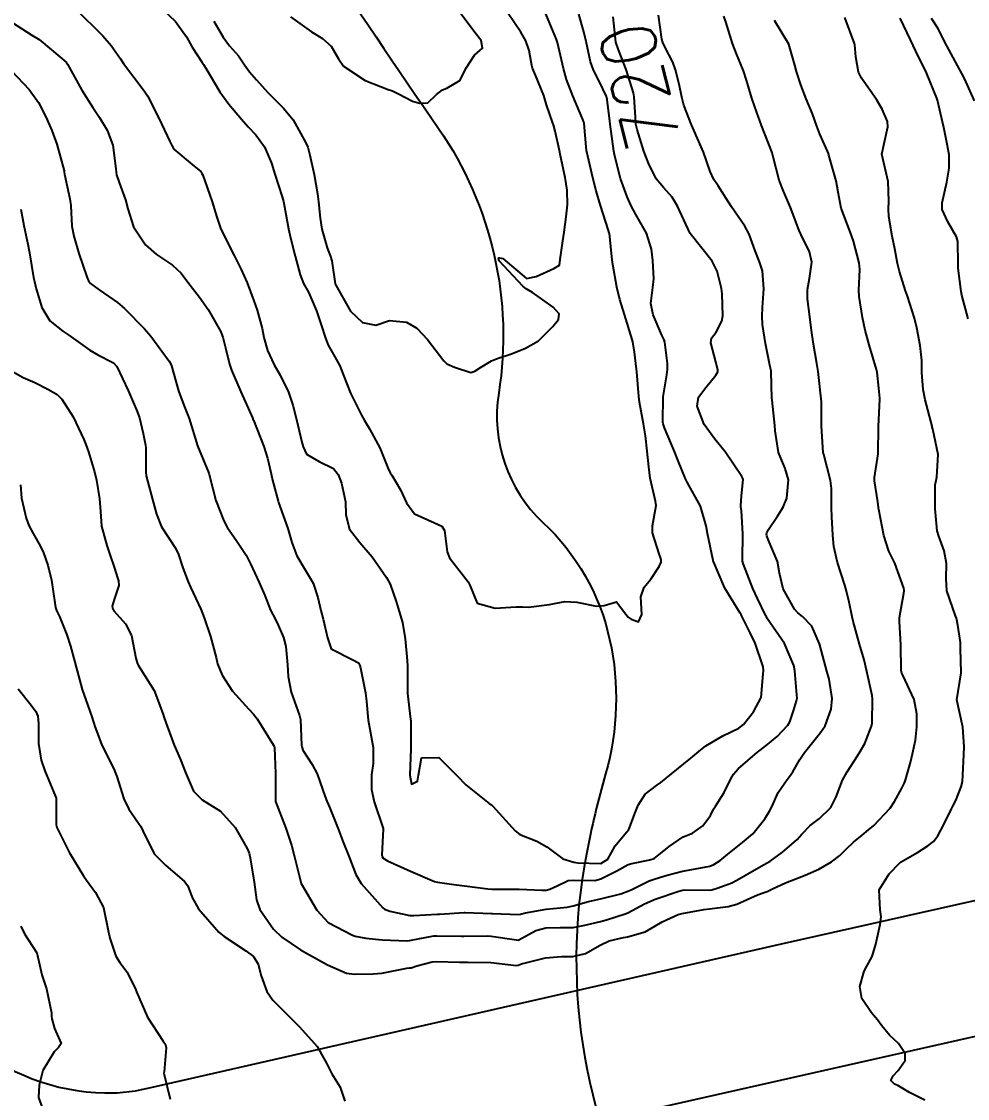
# Model space of a CAD drawing. Header units: metres. Extents: x 298520 to 308411, y 7433745 to 7450750.
# Drawn here: x 302710.3 to 302779.8, y 7441402.6 to 7441481.6 of the extents above; entities that cross this region are included whole.
import ezdxf
from ezdxf.enums import TextEntityAlignment as Align

# ---------------------------------------------------------------- set-up
doc = ezdxf.new("R2010")
doc.units = ezdxf.units.M
doc.header["$LTSCALE"] = 10
for name, color, linetype in [('Cotas', 45, 'Continuous'), ('Curvas de Nivel 1m', 11, 'Continuous'), ('Curvas de Nivel 5m', 15, 'Continuous'), ('Hidrografia', 140, 'Continuous'), ('Vias Primárias', 230, 'Continuous')]:
    doc.layers.add(name, color=color, linetype=linetype)
doc.styles.add('Style-STANDARD', font='STANDARD.shx')

msp = doc.modelspace()

# ---------------------------------------------------------------- linework, layer by layer
at = {"layer": 'Curvas de Nivel 1m', "flags": 128}
for points, elevation in [([(302709.546, 7441478.007), (302710.84, 7441476.637), (302711.519, 7441475.671), (302712.07, 7441474.621), (302712.504, 7441473.626), (302712.865, 7441472.609), (302713.404, 7441470.651), (302713.413, 7441470.601), (302713.417, 7441470.565), (302713.451, 7441470.426), (302713.842, 7441468.596), (302713.895, 7441468.128), (302713.987, 7441466.594), (302714.117, 7441465.878), (302714.495, 7441464.589), (302715.075, 7441462.873), (302715.205, 7441462.582), (302715.36, 7441462.387), (302715.988, 7441461.936), (302717.34, 7441460.999), (302717.843, 7441460.545), (302719.318, 7441459.067), (302719.791, 7441458.525), (302721.121, 7441456.685), (302721.231, 7441456.511), (302721.29, 7441456.343), (302721.811, 7441454.502), (302722.204, 7441453.447), (302722.586, 7441452.49), (302723.213, 7441450.48), (302724.038, 7441448.472), (302724.328, 7441447.322), (302724.551, 7441446.466), (302725.15, 7441444.96), (302725.423, 7441444.457), (302726.05, 7441443.535), (302726.775, 7441442.443), (302727.114, 7441441.817), (302727.748, 7441440.43), (302728.146, 7441439.487), (302728.581, 7441438.417), (302728.743, 7441438.089), (302729.064, 7441437.474), (302729.523, 7441436.405), (302729.697, 7441435.75), (302729.834, 7441434.402), (302729.876, 7441433.54), (302730.102, 7441432.399), (302730.706, 7441430.672), (302730.77, 7441430.392), (302730.862, 7441428.484), (302730.874, 7441428.391), (302730.95, 7441428.138), (302731.627, 7441427.067), (302732.013, 7441426.379), (302732.583, 7441424.698), (302732.711, 7441424.372), (302732.899, 7441423.939), (302733.359, 7441422.834), (302733.541, 7441422.36), (302733.902, 7441421.383), (302734.318, 7441420.348), (302734.843, 7441419.001), (302735.229, 7441418.336), (302736.815, 7441416.541), (302736.942, 7441416.446), (302737.332, 7441416.312), (302738.809, 7441415.999), (302739.107, 7441415.989), (302740.81, 7441416.089), (302740.979, 7441416.099), (302742.812, 7441416.198), (302742.863, 7441416.199), (302744.812, 7441416.148), (302744.888, 7441416.143), (302746.811, 7441416.055), (302746.933, 7441416.076), (302747.309, 7441416.193), (302748.816, 7441416.464), (302750.367, 7441416.605), (302750.818, 7441416.694), (302751.94, 7441417.02), (302752.824, 7441417.204), (302754.309, 7441417.589), (302754.83, 7441417.772), (302755.059, 7441417.87), (302755.501, 7441418.093), (302756.392, 7441418.53), (302756.839, 7441418.682), (302757.717, 7441418.943), (302758.845, 7441419.238), (302759.533, 7441419.356), (302760.849, 7441419.613), (302761.15, 7441419.727), (302761.618, 7441420.022), (302762.297, 7441420.58), (302762.869, 7441421.063), (302763.404, 7441421.473), (302764.015, 7441421.993), (302764.894, 7441423.081), (302765.234, 7441423.642), (302765.398, 7441423.975), (302765.879, 7441425.01), (302766.524, 7441425.964), (302766.705, 7441426.192), (302766.939, 7441426.529), (302767.468, 7441427.434), (302767.791, 7441427.952), (302768.968, 7441429.414), (302769.331, 7441429.926), (302769.772, 7441431.142), (302769.837, 7441431.922), (302769.603, 7441433.339), (302769.442, 7441433.926), (302769.045, 7441435.39), (302768.906, 7441435.932), (302768.349, 7441437.224), (302767.665, 7441437.951), (302767.32, 7441438.201), (302767.078, 7441438.471), (302766.245, 7441439.968), (302765.961, 7441441.12), (302765.827, 7441441.973), (302765.139, 7441443.596), (302765.033, 7441443.873), (302765.02, 7441443.982), (302765.033, 7441444.093), (302765.148, 7441444.332), (302765.827, 7441445.309), (302766.238, 7441445.969), (302766.511, 7441446.635), (302766.625, 7441447.966), (302766.37, 7441448.799), (302765.903, 7441449.973), (302765.647, 7441451.566), (302765.613, 7441451.976), (302765.419, 7441453.82), (302765.409, 7441453.979), (302765.354, 7441455.907), (302765.348, 7441455.979), (302765.287, 7441456.276), (302764.93, 7441457.986), (302764.717, 7441459.379), (302764.68, 7441459.99), (302764.709, 7441460.622), (302764.821, 7441461.988), (302764.719, 7441463.332), (302764.501, 7441463.993), (302764.178, 7441464.785), (302763.741, 7441466.005), (302763.412, 7441466.593), (302762.436, 7441468.015), (302762.058, 7441468.64), (302761.448, 7441469.553), (302761.139, 7441470.033), (302760.881, 7441470.616), (302760.372, 7441472.041), (302759.503, 7441474.05), (302758.949, 7441475.49), (302758.8, 7441476.061), (302758.583, 7441477.019), (302758.319, 7441478.069), (302758.126, 7441478.639), (302757.569, 7441479.707), (302757.39, 7441480.082), (302757.329, 7441480.331), (302757.084, 7441482.085)], 721), ([(302710.222, 7441467.845), (302710.459, 7441466.64), (302710.744, 7441465.285), (302710.875, 7441464.635), (302711.174, 7441462.823), (302711.211, 7441462.632), (302711.353, 7441462.001), (302711.771, 7441460.623), (302712.371, 7441459.662), (302713.316, 7441458.901), (302713.765, 7441458.595), (302715.302, 7441457.503), (302715.883, 7441457.155), (302717.044, 7441456.554), (302717.289, 7441456.29), (302718.118, 7441454.541), (302718.783, 7441452.999), (302718.946, 7441452.533), (302719.226, 7441451.369), (302719.4, 7441450.528), (302719.422, 7441450.317), (302719.413, 7441448.528), (302719.443, 7441448.275), (302719.908, 7441446.523), (302720.209, 7441445.467), (302720.575, 7441444.516), (302721.134, 7441443.657), (302721.594, 7441442.97), (302721.805, 7441442.5), (302722.139, 7441441.52), (302722.535, 7441440.488), (302722.697, 7441440.094), (302723.081, 7441439.264), (302723.45, 7441438.476), (302723.697, 7441437.843), (302724.163, 7441436.469), (302724.574, 7441434.921), (302724.691, 7441434.463), (302725.015, 7441433.633), (302725.78, 7441432.452), (302726.99, 7441431.142), (302727.327, 7441430.776), (302727.59, 7441430.431), (302728.671, 7441428.701), (302728.835, 7441428.412), (302728.86, 7441428.32), (302728.933, 7441426.41), (302728.934, 7441424.41), (302728.945, 7441424.367), (302729.703, 7441422.402), (302730.12, 7441421.148), (302730.317, 7441420.395), (302730.796, 7441418.427), (302730.807, 7441418.39), (302730.832, 7441418.334), (302731.969, 7441416.378), (302732.8, 7441415.486), (302734.589, 7441414.54), (302734.785, 7441414.484), (302735.583, 7441414.332), (302736.782, 7441414.207), (302738.623, 7441414.135), (302738.782, 7441414.155), (302738.895, 7441414.176), (302739.426, 7441414.284), (302740.572, 7441414.486), (302740.786, 7441414.502), (302742.57, 7441414.468), (302742.786, 7441414.469), (302744.521, 7441414.49), (302744.787, 7441414.47), (302746.655, 7441414.201), (302746.783, 7441414.191), (302746.813, 7441414.2), (302748.077, 7441414.897), (302748.797, 7441415.089), (302749.855, 7441415.101), (302750.797, 7441415.121), (302751.664, 7441415.277), (302752.804, 7441415.552), (302753.254, 7441415.675), (302754.629, 7441416.103), (302754.814, 7441416.186), (302756.059, 7441416.849), (302756.824, 7441417.185), (302758.564, 7441417.787), (302758.831, 7441417.86), (302759.003, 7441417.876), (302760.831, 7441417.861), (302760.984, 7441417.876), (302761.467, 7441418.024), (302762.453, 7441418.397), (302762.839, 7441418.587), (302764.284, 7441419.425), (302764.851, 7441419.745), (302765.004, 7441419.826), (302765.272, 7441419.976), (302766.183, 7441420.647), (302766.872, 7441421.234), (302767.26, 7441421.573), (302767.611, 7441421.953), (302768.228, 7441422.608), (302768.895, 7441423.107), (302769.732, 7441423.928), (302770.127, 7441424.709), (302770.59, 7441425.915), (302770.939, 7441426.539), (302771.475, 7441427.377), (302771.81, 7441427.901), (302772.227, 7441428.63), (302772.735, 7441429.892), (302772.769, 7441430.1), (302772.796, 7441431.892), (302772.767, 7441432.131), (302772.388, 7441433.896), (302772.176, 7441434.758), (302771.849, 7441435.902), (302771.372, 7441437.605), (302771.299, 7441437.908), (302771.084, 7441438.993), (302770.866, 7441439.912), (302770.76, 7441440.251), (302770.226, 7441441.919), (302769.968, 7441443.088), (302769.893, 7441443.922), (302769.821, 7441445.265), (302769.786, 7441445.924), (302769.778, 7441447.333), (302769.709, 7441447.925), (302769.212, 7441449.841), (302769.19, 7441449.908), (302769.182, 7441449.93), (302769.178, 7441449.966), (302769.045, 7441451.933), (302769.042, 7441453.715), (302769.028, 7441453.934), (302768.843, 7441455.501), (302768.8, 7441455.937), (302768.712, 7441456.519), (302768.456, 7441457.943), (302768.318, 7441458.941), (302768.197, 7441459.947), (302768.033, 7441461.27), (302768.027, 7441461.95), (302768.179, 7441462.756), (302768.336, 7441463.946), (302768.159, 7441464.717), (302767.551, 7441465.958), (302767.408, 7441466.29), (302766.77, 7441467.967), (302766.256, 7441469.161), (302765.949, 7441469.975), (302765.48, 7441471.785), (302765.429, 7441471.981), (302765.398, 7441472.066), (302764.643, 7441473.989), (302764.159, 7441475.351), (302763.942, 7441475.996), (302763.543, 7441477.322), (302763.321, 7441478.003), (302762.813, 7441479.259), (302762.521, 7441480.016), (302762.022, 7441481.598), (302761.873, 7441482.026)], 722), ([(302714.176, 7441482.594), (302715.583, 7441481.228), (302716.246, 7441480.57), (302716.867, 7441479.861), (302717.556, 7441478.876), (302717.777, 7441478.548), (302718.543, 7441477.54), (302719.292, 7441476.532), (302719.527, 7441476.162), (302720.369, 7441474.521), (302721.189, 7441472.81), (302721.319, 7441472.512), (302721.479, 7441472.242), (302722.823, 7441471.129), (302723.455, 7441470.615), (302723.536, 7441470.479), (302723.59, 7441470.34), (302724.265, 7441468.472), (302724.623, 7441467.266), (302724.904, 7441466.465), (302725.398, 7441465.449), (302725.894, 7441464.455), (302726.411, 7441463.411), (302726.85, 7441462.445), (302727.343, 7441461.125), (302727.584, 7441460.436), (302727.968, 7441459.079), (302728.093, 7441458.428), (302728.347, 7441457.468), (302728.846, 7441456.417), (302729.282, 7441455.65), (302729.904, 7441454.404), (302730.205, 7441453.449), (302730.471, 7441452.398), (302730.875, 7441450.737), (302730.969, 7441450.392), (302731.208, 7441449.869), (302732.148, 7441449.321), (302733.197, 7441448.808), (302733.544, 7441448.356), (302733.8, 7441447.741), (302734.077, 7441446.351), (302734.109, 7441445.4), (302734.366, 7441444.348), (302735.133, 7441443.38), (302736.037, 7441442.331), (302737.1, 7441440.797), (302737.354, 7441440.316), (302737.811, 7441439.04), (302738.035, 7441438.306), (302738.258, 7441437.495), (302738.464, 7441436.299), (302738.611, 7441434.715), (302738.639, 7441434.296), (302738.635, 7441433.911), (302738.631, 7441432.296), (302738.855, 7441430.412), (302738.872, 7441430.292), (302738.878, 7441430.198), (302738.892, 7441428.291), (302738.888, 7441428.227), (302738.816, 7441426.292), (302738.923, 7441425.634), (302739.36, 7441425.852), (302739.444, 7441426.285), (302739.658, 7441427.571), (302740.946, 7441427.585), (302742.287, 7441426.256), (302742.923, 7441425.584), (302744.643, 7441424.224), (302744.799, 7441424.118), (302744.901, 7441424.026), (302746.554, 7441422.203), (302746.88, 7441421.933), (302748.14, 7441421.445), (302748.871, 7441421.022), (302750.052, 7441420.158), (302750.859, 7441419.909), (302751.142, 7441419.864), (302752.85, 7441419.818), (302753.365, 7441420.122), (302753.883, 7441421.1), (302754.724, 7441422.102), (302754.885, 7441422.303), (302755.381, 7441423.612), (302755.572, 7441424.093), (302756.096, 7441424.907), (302756.925, 7441425.535), (302757.25, 7441425.753), (302757.634, 7441426.069), (302758.944, 7441427.114), (302759.462, 7441427.531), (302760.031, 7441428.039), (302760.555, 7441428.436), (302760.96, 7441428.69), (302761.806, 7441429.18), (302762.97, 7441429.743), (302763.329, 7441430.005), (302764.048, 7441430.933), (302764.61, 7441431.986), (302764.776, 7441433.739), (302764.793, 7441433.983), (302764.768, 7441434.243), (302764.168, 7441435.993), (302763.814, 7441436.752), (302763.184, 7441438.008), (302763.145, 7441438.08), (302763.075, 7441438.184), (302761.94, 7441440.022), (302761.122, 7441441.97), (302761.099, 7441442.03), (302761.089, 7441442.064), (302760.68, 7441444.035), (302760.588, 7441444.599), (302760.168, 7441446.04), (302759.191, 7441447.814), (302759.104, 7441447.963), (302759.06, 7441448.052), (302758.516, 7441449.371), (302758.247, 7441450.064), (302757.517, 7441451.798), (302757.412, 7441452.077), (302757.385, 7441452.219), (302757.422, 7441454.078), (302757.679, 7441455.683), (302757.746, 7441456.073), (302757.734, 7441456.51), (302757.541, 7441458.077), (302757.494, 7441458.256), (302757.318, 7441458.605), (302756.677, 7441460.087), (302756.515, 7441460.919), (302756.663, 7441462.087), (302756.728, 7441462.728), (302756.666, 7441464.087), (302756.562, 7441464.917), (302756.185, 7441466.092), (302755.423, 7441467.462), (302755.07, 7441468.104), (302754.783, 7441468.763), (302754.296, 7441470.112), (302753.86, 7441471.734), (302753.793, 7441472.117), (302753.526, 7441474.096), (302753.521, 7441474.12), (302753.505, 7441474.308), (302753.309, 7441475.912), (302753.247, 7441476.124), (302752.98, 7441476.68), (302752.276, 7441478.139), (302752.085, 7441478.669), (302751.76, 7441480.147), (302751.584, 7441480.873), (302751.234, 7441482.154)], 719), ([(302720.647, 7441482.52), (302721.59, 7441481.619), (302722.402, 7441480.498), (302722.813, 7441479.739), (302723.554, 7441478.628), (302723.657, 7441478.479), (302723.824, 7441478.203), (302724.85, 7441476.467), (302725.52, 7441475.566), (302726.448, 7441474.446), (302726.941, 7441473.882), (302727.492, 7441473.31), (302728.133, 7441472.423), (302728.656, 7441471.227), (302728.903, 7441470.416), (302729.436, 7441468.762), (302729.522, 7441468.409), (302729.543, 7441468.298), (302729.903, 7441466.405), (302730.052, 7441465.755), (302730.375, 7441464.4), (302730.749, 7441463.016), (302730.998, 7441462.394), (302731.353, 7441461.753), (302731.954, 7441460.381), (302732.291, 7441459.344), (302732.617, 7441458.37), (302732.815, 7441457.874), (302733.299, 7441457.015), (302733.659, 7441456.356), (302733.922, 7441455.714), (302734.448, 7441454.348), (302735.247, 7441452.733), (302735.468, 7441452.338), (302735.853, 7441451.715), (302736.607, 7441450.326), (302737.198, 7441448.864), (302737.366, 7441448.489), (302737.48, 7441448.316), (302738.127, 7441447.25), (302738.576, 7441446.299), (302739.161, 7441445.476), (302740.61, 7441444.816), (302741.148, 7441444.58), (302741.345, 7441444.267), (302741.551, 7441442.687), (302741.712, 7441442.261), (302743.097, 7441440.495), (302743.222, 7441440.248), (302743.757, 7441438.918), (302745.076, 7441438.551), (302746.626, 7441438.656), (302747.077, 7441438.648), (302747.523, 7441438.638), (302749.079, 7441438.812), (302750.205, 7441439.035), (302751.081, 7441438.998), (302752.511, 7441438.703), (302753.079, 7441438.759), (302753.996, 7441439.03), (302754.67, 7441438.106), (302754.853, 7441437.886), (302755.069, 7441437.748), (302755.616, 7441437.546), (302755.855, 7441438.092), (302755.785, 7441439.394), (302756.018, 7441440.091), (302756.507, 7441440.681), (302757.116, 7441441.606), (302757.263, 7441441.936), (302757.271, 7441442.078), (302757.238, 7441442.192), (302757.127, 7441442.532), (302756.628, 7441444.085), (302756.647, 7441444.588), (302756.903, 7441446.083), (302756.85, 7441446.409), (302756.465, 7441448.087), (302756.358, 7441448.932), (302756.245, 7441450.09), (302756.124, 7441451.196), (302755.973, 7441452.093), (302755.671, 7441453.684), (302755.621, 7441454.096), (302755.488, 7441455.9), (302755.472, 7441456.098), (302755.306, 7441457.361), (302755.183, 7441458.101), (302755.138, 7441458.278), (302754.572, 7441460.108), (302754.245, 7441461.215), (302754.02, 7441462.113), (302753.713, 7441463.783), (302753.671, 7441464.117), (302753.469, 7441466.052), (302753.453, 7441466.12), (302753.405, 7441466.273), (302752.813, 7441468.129), (302752.494, 7441469.185), (302752.241, 7441470.138), (302751.875, 7441471.746), (302751.792, 7441472.145), (302751.754, 7441472.415), (302751.614, 7441474.148), (302751.594, 7441474.238), (302751.506, 7441474.433), (302750.773, 7441476.158), (302750.328, 7441477.376), (302750.101, 7441478.165), (302749.651, 7441480.09), (302749.63, 7441480.169), (302749.575, 7441480.294), (302748.793, 7441482.182)], 718), ([(302724.403, 7441481.659), (302725.107, 7441480.465), (302725.567, 7441479.84), (302726.211, 7441479.101), (302726.657, 7441478.443), (302727.034, 7441477.924), (302727.542, 7441477.35), (302728.386, 7441476.421), (302729.516, 7441475.259), (302730.236, 7441474.403), (302731.199, 7441472.679), (302731.315, 7441472.392), (302731.474, 7441471.806), (302731.771, 7441470.385), (302732.024, 7441468.966), (302732.098, 7441468.38), (302732.222, 7441467.179), (302732.356, 7441466.376), (302732.743, 7441465.019), (302732.989, 7441464.366), (302733.076, 7441464.06), (302733.333, 7441462.36), (302733.361, 7441462.263), (302734.446, 7441460.349), (302735.325, 7441459.52), (302736.312, 7441459.342), (302737.326, 7441459.673), (302738.57, 7441459.546), (302739.321, 7441459.121), (302740.107, 7441458.282), (302741.297, 7441456.709), (302741.532, 7441456.503), (302742.091, 7441456.258), (302743.287, 7441455.855), (302743.581, 7441455.944), (302743.994, 7441456.233), (302744.803, 7441456.72), (302745.3, 7441456.911), (302746.285, 7441457.228), (302747.307, 7441457.633), (302748.256, 7441458.186), (302749.323, 7441459.227), (302749.742, 7441459.753), (302749.772, 7441460.166), (302749.34, 7441460.661), (302747.821, 7441461.728), (302747.36, 7441462.007), (302747.114, 7441462.202), (302745.381, 7441464.062), (302745.333, 7441464.22), (302745.341, 7441464.263), (302745.384, 7441464.281), (302745.63, 7441464.218), (302747.368, 7441462.757), (302748.083, 7441462.902), (302749.376, 7441463.482), (302749.814, 7441463.73), (302749.863, 7441464.165), (302750.042, 7441465.518), (302750.15, 7441466.163), (302750.292, 7441467.289), (302750.381, 7441468.161), (302750.367, 7441469.237), (302750.221, 7441470.162), (302749.886, 7441471.757), (302749.801, 7441472.167), (302749.497, 7441473.567), (302749.368, 7441474.039), (302749.316, 7441474.173), (302748.849, 7441475.512), (302748.648, 7441476.183), (302748.048, 7441477.689), (302747.827, 7441478.196), (302747.765, 7441478.407), (302747.566, 7441479.501), (302747.331, 7441480.202), (302746.953, 7441480.836), (302746.039, 7441482.216)], 717), ([(302730.035, 7441481.967), (302731.58, 7441480.865), (302732.388, 7441480.378), (302733.02, 7441479.821), (302733.558, 7441478.887), (302733.941, 7441478.356), (302735.537, 7441477.299), (302737.212, 7441476.639), (302737.526, 7441476.531), (302737.971, 7441476.313), (302739.01, 7441475.789), (302739.516, 7441475.632), (302740.138, 7441475.662), (302740.764, 7441476.278), (302741.201, 7441476.6), (302741.53, 7441476.737), (302742.487, 7441477.307), (302742.972, 7441478.249), (302743.562, 7441479.16), (302744.144, 7441479.657), (302744.047, 7441480.235), (302743.582, 7441480.815), (302742.508, 7441482.256)], 716), ([(302776.649, 7441402.424), (302775.51, 7441402.996), (302774.659, 7441403.499), (302774.407, 7441403.61), (302774.152, 7441403.868), (302774.312, 7441404.222), (302774.674, 7441404.61), (302775.196, 7441405.344), (302775.195, 7441405.855), (302774.7, 7441406.584), (302774.046, 7441407.21), (302773.481, 7441407.878), (302773.155, 7441408.321), (302772.722, 7441408.837), (302772.017, 7441409.897), (302771.868, 7441410.777), (302772.174, 7441411.896), (302772.384, 7441412.277), (302772.774, 7441412.988), (302773.053, 7441413.886), (302773.357, 7441415.329), (302773.433, 7441415.881), (302773.353, 7441416.416), (302773.286, 7441417.883), (302774.032, 7441419.06), (302774.809, 7441419.861), (302774.829, 7441419.885), (302774.853, 7441419.899), (302776.108, 7441420.604), (302776.872, 7441421.099), (302777.278, 7441421.435), (302777.589, 7441421.833), (302778.044, 7441422.676), (302778.606, 7441423.823), (302778.706, 7441424.022), (302778.912, 7441424.439), (302779.315, 7441425.426), (302779.398, 7441425.813), (302779.425, 7441426.3), (302779.505, 7441427.812), (302779.532, 7441428.385), (302779.441, 7441429.813), (302779.003, 7441431.82), (302779.312, 7441433.816), (302779.272, 7441435.594), (302779.271, 7441435.817), (302779.271, 7441436.033), (302779.068, 7441437.308), (302778.963, 7441437.821), (302778.896, 7441438), (302778.264, 7441439.828), (302778.206, 7441440.729), (302778.239, 7441441.829), (302778.067, 7441442.761), (302777.663, 7441443.832), (302777.55, 7441444.237), (302777.411, 7441445.836), (302777.409, 7441447.617), (302777.444, 7441447.836), (302777.522, 7441448.161), (302777.632, 7441449.834), (302777.241, 7441451.689), (302777.19, 7441451.841), (302777.169, 7441451.915), (302776.663, 7441453.846), (302776.518, 7441454.6), (302776.416, 7441455.849), (302776.414, 7441456.731), (302776.292, 7441457.85), (302776.05, 7441459.129), (302775.893, 7441459.854), (302775.357, 7441461.464), (302775.212, 7441461.862), (302774.771, 7441463.263), (302774.636, 7441463.871), (302774.449, 7441464.93), (302774.249, 7441465.877), (302774.005, 7441467.3), (302773.975, 7441467.882), (302774.004, 7441468.447), (302773.955, 7441469.882), (302773.483, 7441471.89), (302773.932, 7441473.884), (302773.903, 7441474.281), (302773.516, 7441475.179), (302773.089, 7441475.894), (302771.984, 7441477.468), (302771.759, 7441477.908), (302771.564, 7441479.021), (302771.497, 7441479.911), (302771.469, 7441480.017), (302770.762, 7441481.918)], 724), ([(302780.281, 7441475.802), (302779.547, 7441477.431), (302779.356, 7441477.813), (302778.715, 7441478.973), (302778.267, 7441479.83), (302777.593, 7441481.146), (302777.141, 7441481.845)], 726), ([(302709.285, 7441456.136), (302710.415, 7441455.499), (302711.27, 7441455.113), (302712.257, 7441454.615), (302712.899, 7441454.245), (302713.256, 7441453.903), (302714.082, 7441452.592), (302714.856, 7441450.946), (302715.007, 7441450.582), (302715.207, 7441450.033), (302715.656, 7441448.575), (302715.8, 7441447.961), (302716.011, 7441446.572), (302716.073, 7441445.657), (302716.149, 7441444.57), (302716.539, 7441443.156), (302716.753, 7441442.564), (302717.112, 7441441.488), (302717.339, 7441440.791), (302717.407, 7441440.555), (302717.43, 7441440.223), (302717.083, 7441439.2), (302716.931, 7441438.706), (302716.957, 7441438.561), (302717.071, 7441438.358), (302717.91, 7441437.396), (302718.357, 7441436.54), (302718.678, 7441434.885), (302718.779, 7441434.534), (302718.855, 7441434.366), (302719.019, 7441434.108), (302720.026, 7441432.52), (302720.671, 7441430.828), (302720.77, 7441430.512), (302720.974, 7441429.9), (302721.499, 7441428.502), (302721.934, 7441427.486), (302722.32, 7441426.489), (302722.912, 7441425.117), (302723.556, 7441424.473), (302724.895, 7441423.646), (302725.973, 7441422.449), (302726.868, 7441420.917), (302726.998, 7441420.572), (302727.027, 7441420.438), (302727.069, 7441420.227), (302727.384, 7441418.432), (302727.542, 7441417.151), (302727.781, 7441416.425), (302728.792, 7441414.987), (302729.399, 7441414.404), (302730.774, 7441413.47), (302732.763, 7441412.37), (302734.156, 7441411.748), (302734.756, 7441411.672), (302736.127, 7441411.697), (302736.757, 7441411.765), (302738.592, 7441412.124), (302738.761, 7441412.136), (302738.904, 7441412.147), (302739.322, 7441412.284), (302740.454, 7441412.585), (302740.766, 7441412.619), (302742.447, 7441412.572), (302742.766, 7441412.565), (302743.087, 7441412.566), (302744.766, 7441412.53), (302746.634, 7441412.331), (302746.764, 7441412.348), (302747.009, 7441412.44), (302748.77, 7441412.877), (302749.958, 7441412.971), (302750.771, 7441412.979), (302751.722, 7441413.191), (302752.78, 7441413.819), (302753.459, 7441414.12), (302754.509, 7441414.383), (302754.788, 7441414.434), (302756.087, 7441414.794), (302756.8, 7441415.196), (302757.351, 7441415.528), (302758.525, 7441416.054), (302758.814, 7441416.138), (302760.415, 7441416.436), (302760.817, 7441416.481), (302762.194, 7441416.642), (302762.821, 7441416.831), (302764.353, 7441417.512), (302764.83, 7441417.667), (302765.064, 7441417.745), (302765.511, 7441417.973), (302766.417, 7441418.384), (302766.839, 7441418.558), (302767.841, 7441418.952), (302768.847, 7441419.396), (302769.795, 7441419.926), (302770.389, 7441420.388), (302770.867, 7441420.865), (302771.406, 7441421.374), (302772.044, 7441421.898), (302772.513, 7441422.268), (302772.89, 7441422.607), (302774.085, 7441423.872), (302774.424, 7441424.353), (302774.924, 7441425.286), (302775.116, 7441425.672), (302775.192, 7441425.857), (302775.583, 7441427.217), (302775.742, 7441427.852), (302775.954, 7441428.86), (302776.051, 7441429.849), (302776.043, 7441430.793), (302775.846, 7441431.852), (302775.021, 7441433.637), (302774.949, 7441433.788), (302774.926, 7441433.861), (302774.913, 7441433.973), (302774.87, 7441435.863), (302774.784, 7441437.578), (302774.79, 7441437.864), (302775.091, 7441439.663), (302775.121, 7441439.831), (302775.119, 7441439.86), (302775.095, 7441440.017), (302774.426, 7441441.87), (302774, 7441442.745), (302773.631, 7441443.883), (302773.264, 7441445.797), (302773.25, 7441445.889), (302773.241, 7441445.956), (302773.178, 7441446.35), (302772.948, 7441447.892), (302772.948, 7441448.139), (302773.213, 7441449.89), (302773.243, 7441451.89), (302773.335, 7441453.889), (302773.337, 7441453.963), (302773.271, 7441454.717), (302773.136, 7441455.891), (302773.094, 7441456.083), (302772.559, 7441457.898), (302772.249, 7441458.975), (302772.053, 7441459.903), (302771.821, 7441461.44), (302771.799, 7441461.906), (302771.871, 7441463.412), (302771.816, 7441463.906), (302771.399, 7441465.495), (302771.26, 7441465.911), (302771.146, 7441466.173), (302770.495, 7441467.919), (302770.275, 7441469.091), (302770.137, 7441469.923), (302769.595, 7441471.815), (302769.553, 7441471.929), (302769.485, 7441472.106), (302768.918, 7441473.359), (302768.716, 7441473.942), (302768.401, 7441474.836), (302767.924, 7441475.954), (302767.538, 7441476.965), (302767.215, 7441477.963), (302767.101, 7441478.421), (302766.643, 7441479.969), (302765.599, 7441481.689)], 723), ([(302710.219, 7441447.603), (302710.289, 7441446.639), (302710.629, 7441445.157), (302710.81, 7441444.633), (302711.137, 7441444.027), (302711.648, 7441443.142), (302711.888, 7441442.619), (302712.207, 7441441.706), (302712.474, 7441440.609), (302712.742, 7441438.941), (302712.783, 7441438.604), (302712.852, 7441438.384), (302713.066, 7441437.948), (302713.602, 7441436.595), (302713.871, 7441435.761), (302714.195, 7441434.588), (302714.637, 7441432.954), (302714.742, 7441432.583), (302714.995, 7441431.822), (302715.443, 7441430.575), (302715.676, 7441429.87), (302716.154, 7441428.568), (302716.937, 7441426.978), (302717.08, 7441426.703), (302717.147, 7441426.557), (302717.286, 7441426.196), (302717.796, 7441424.547), (302718.163, 7441423.808), (302718.885, 7441422.78), (302719.042, 7441422.528), (302719.188, 7441422.218), (302720.033, 7441420.518), (302720.85, 7441419.681), (302722.267, 7441418.488), (302722.506, 7441418.161), (302722.821, 7441417.311), (302723.289, 7441416.475), (302724.788, 7441414.772), (302725.164, 7441414.456), (302726.772, 7441413.386), (302727.318, 7441412.981), (302727.659, 7441412.427), (302727.883, 7441411.551), (302728.296, 7441410.417), (302728.733, 7441409.766), (302730.107, 7441408.396), (302730.707, 7441407.808), (302731.994, 7441406.377), (302732.675, 7441405.156), (302733.068, 7441404.364), (302733.681, 7441403.383), (302734.045, 7441402.349)], 724), ([(302710.226, 7441415.201), (302710.511, 7441414.633), (302710.779, 7441414.231), (302711.399, 7441413.25), (302711.554, 7441412.618), (302711.764, 7441411.625), (302712.122, 7441410.609), (302712.479, 7441408.841), (302712.487, 7441408.603), (302712.502, 7441408.395), (302712.704, 7441407.688), (302713.19, 7441406.595), (302712.996, 7441406.289), (302712.684, 7441405.984), (302711.845, 7441404.612), (302711.578, 7441403.542), (302711.521, 7441402.617), (302711.836, 7441401.813)], 726)]:
    msp.add_lwpolyline(points, dxfattribs=dict(at, elevation=elevation))
at = {"layer": 'Curvas de Nivel 5m', "flags": 128}
for points, elevation in [([(302709.587, 7441481.561), (302711.048, 7441480.635), (302711.57, 7441480.293), (302712.49, 7441479.544), (302713.553, 7441478.639), (302713.591, 7441478.6), (302713.654, 7441478.497), (302714.723, 7441476.588), (302715.514, 7441475.314), (302716.017, 7441474.572), (302716.583, 7441473.653), (302716.986, 7441472.557), (302717.203, 7441470.808), (302717.224, 7441470.553), (302717.261, 7441470.363), (302717.446, 7441469.811), (302717.933, 7441468.545), (302718.089, 7441467.881), (302718.508, 7441466.539), (302719.393, 7441465.23), (302720.208, 7441464.522), (302721.375, 7441463.728), (302722.013, 7441463.144), (302722.508, 7441462.493), (302723.346, 7441461.376), (302723.986, 7441460.473), (302724.901, 7441458.88), (302725.08, 7441458.462), (302725.304, 7441457.572), (302725.566, 7441456.457), (302725.72, 7441456.022), (302726.401, 7441454.449), (302727.244, 7441452.522), (302727.27, 7441452.466), (302727.277, 7441452.439), (302727.317, 7441452.364), (302728.088, 7441450.427), (302728.355, 7441449.573), (302728.623, 7441448.419), (302728.725, 7441447.953), (302729.135, 7441446.411), (302729.171, 7441446.31), (302729.837, 7441444.403), (302730.145, 7441443.387), (302730.511, 7441442.396), (302731.108, 7441441.374), (302731.7, 7441440.381), (302732.049, 7441439.342), (302732.277, 7441438.372), (302732.442, 7441437.744), (302732.755, 7441436.364), (302733.041, 7441435.577), (302734.612, 7441434.761), (302735.026, 7441434.538), (302735.139, 7441434.339), (302735.184, 7441434.176), (302735.55, 7441432.335), (302735.63, 7441431.697), (302735.739, 7441430.332), (302735.908, 7441429.392), (302736.114, 7441428.328), (302736.114, 7441427.155), (302735.999, 7441426.329), (302736.003, 7441425.243), (302736.186, 7441424.327), (302736.838, 7441422.366), (302736.847, 7441422.32), (302736.744, 7441420.442), (302736.774, 7441420.321), (302736.861, 7441420.192), (302737.169, 7441420.004), (302738.847, 7441419.256), (302740.614, 7441418.494), (302740.835, 7441418.43), (302742.047, 7441418.258), (302742.832, 7441418.164), (302744.547, 7441417.941), (302744.83, 7441417.917), (302745.13, 7441417.917), (302746.83, 7441417.928), (302748.496, 7441417.841), (302748.83, 7441417.857), (302749.086, 7441417.912), (302749.635, 7441418.162), (302750.444, 7441418.549), (302750.84, 7441418.594), (302752.409, 7441418.565), (302752.838, 7441418.674), (302754.005, 7441419.273), (302754.849, 7441419.728), (302755.129, 7441419.819), (302756.429, 7441420.084), (302756.76, 7441420.175), (302756.855, 7441420.236), (302757.869, 7441421.064), (302758.878, 7441421.755), (302759.079, 7441421.848), (302759.564, 7441422.043), (302760.343, 7441422.58), (302760.896, 7441423.327), (302761.121, 7441423.808), (302761.252, 7441424.027), (302761.908, 7441425.03), (302762.39, 7441426.015), (302762.591, 7441426.359), (302762.94, 7441426.746), (302764.348, 7441427.989), (302764.958, 7441428.451), (302765.797, 7441429.139), (302766.58, 7441429.964), (302766.724, 7441430.216), (302766.989, 7441431.01), (302767.217, 7441431.739), (302767.251, 7441431.956), (302767.245, 7441432.196), (302767.103, 7441433.959), (302767.029, 7441434.35), (302766.336, 7441435.967), (302765.071, 7441437.807), (302765.002, 7441437.911), (302764.969, 7441437.982), (302764.358, 7441439.263), (302763.996, 7441439.996), (302763.302, 7441441.825), (302763.246, 7441442.008), (302763.237, 7441442.121), (302763.283, 7441444.008), (302763.168, 7441445.706), (302763.119, 7441446.011), (302763.116, 7441446.068), (302763.181, 7441446.803), (302763.287, 7441448.009), (302763.268, 7441448.083), (302763.195, 7441448.214), (302761.977, 7441450.022), (302761.227, 7441450.958), (302760.427, 7441452.038), (302759.908, 7441453.392), (302760.017, 7441454.042), (302760.555, 7441454.756), (302761.287, 7441455.649), (302761.426, 7441455.894), (302761.436, 7441456.029), (302761.299, 7441456.636), (302760.924, 7441458.034), (302760.976, 7441458.374), (302761.321, 7441458.825), (302761.733, 7441459.621), (302761.793, 7441460.025), (302761.749, 7441461.635), (302761.693, 7441462.027), (302761.376, 7441463.307), (302761.018, 7441464.034), (302759.403, 7441466.05), (302758.475, 7441468.064), (302758.089, 7441468.72), (302757.446, 7441469.435), (302756.907, 7441470.085), (302756.335, 7441471.226), (302755.993, 7441472.095), (302755.499, 7441473.692), (302755.415, 7441474.101), (302755.404, 7441474.201), (302755.295, 7441476.102), (302755.247, 7441476.383), (302754.709, 7441478.108), (302754.128, 7441479.554), (302753.951, 7441480.116), (302753.744, 7441481.975)], 720), ([(302779.818, 7441459.805), (302779.359, 7441461.545), (302779.308, 7441461.811), (302779.092, 7441463.527), (302779.079, 7441463.815), (302779.065, 7441465.481), (302778.974, 7441465.816), (302778.333, 7441466.913), (302777.918, 7441467.833), (302777.927, 7441468.321), (302778.255, 7441469.828), (302778.43, 7441470.864), (302778.427, 7441471.826), (302778.276, 7441472.613), (302778.042, 7441473.832), (302777.945, 7441474.271), (302777.572, 7441475.839), (302777.525, 7441476.007), (302776.77, 7441477.848), (302775.98, 7441479.444), (302775.777, 7441479.858), (302775.579, 7441480.283), (302774.827, 7441481.868)], 725), ([(302710.043, 7441432.64), (302710.991, 7441431.433), (302711.341, 7441430.979), (302711.475, 7441430.623), (302711.521, 7441430.075), (302711.52, 7441428.621), (302711.726, 7441427.404), (302712.003, 7441426.614), (302712.784, 7441424.722), (302712.832, 7441424.601), (302712.84, 7441424.539), (302712.84, 7441422.601), (302712.845, 7441422.563), (302712.881, 7441422.444), (302713.804, 7441420.591), (302714.838, 7441418.897), (302715.062, 7441418.578), (302715.712, 7441417.683), (302716.315, 7441416.565), (302716.695, 7441414.651), (302716.718, 7441414.561), (302716.781, 7441414.337), (302717.213, 7441412.999), (302717.503, 7441412.549), (302718.049, 7441411.834), (302718.685, 7441410.531), (302718.741, 7441410.377), (302719.54, 7441408.522), (302720.695, 7441406.762), (302720.87, 7441406.508), (302720.912, 7441406.286), (302720.754, 7441404.509), (302720.748, 7441404.423), (302721.191, 7441402.505)], 725)]:
    msp.add_lwpolyline(points, dxfattribs=dict(at, elevation=elevation))
at = {"layer": 'Hidrografia', "elevation": 714.2}
msp.add_lwpolyline([(302700.336, 7441541.025), (302702.676, 7441529.816, 0.060827), (302705.973, 7441520.104, 0.120818), (302710.637, 7441514.444, -0.093199), (302723.044, 7441500.961, 0.011784), (302740.918, 7441473.773, -0.193209), (302745.336, 7441454.328, 0.24945), (302748.59, 7441444.849, -0.151727), (302753.489, 7441436.261, -0.124643), (302753.184, 7441426.382, 0.022104), (302751.776, 7441420.488, 0.184987), (302756.898, 7441391.597, 0.13364), (302768.45, 7441380.534, -0.312432), (302772.114, 7441373.268, -0.005152), (302770.671, 7441363.65, 0.111738), (302772.757, 7441330.775, 0.094308), (302782.682, 7441311.429, -0.030405)], format="xyb", dxfattribs=at)
at = {"layer": 'Vias Primárias', "elevation": 722.84}
msp.add_lwpolyline([(302638.415, 7441566.861), (302643.491, 7441554.86), (302661.227, 7441512.085), (302675.331, 7441477.715), (302702.462, 7441413.184), (302703.786, 7441410.297, 0.106953), (302706.411, 7441406.795, 0.176096), (302716.402, 7441402.966, 0.070869), (302719.991, 7441403.413), (302766.122, 7441413.91), (302804.964, 7441422.634), (302815.23, 7441425.01), (302830.8, 7441428.366, 0.04105), (302840.095, 7441431.184, 0.098203), (302850.709, 7441438.02, -0.404033)], format="xyb", dxfattribs=at)
at = {"layer": 'Vias Primárias'}
msp.add_lwpolyline([(302710.028, 7441363.192, 0.167676), (302714.552, 7441375.346, -0.023338), (302715.15, 7441383.787, -0.23236), (302720.738, 7441392.43, -0.093807), (302729.461, 7441395.644), (302801.1, 7441411.809), (302831.443, 7441418.918), (302839.215, 7441420.984, 0.08945), (302852.32, 7441427.124, -0.00129), (302857.071, 7441430.473, -0.315621)], format="xyb", dxfattribs=at)

# ---------------------------------------------------------------- texts
at = {"layer": 'Cotas', "style": 'Style-STANDARD'}
msp.add_text('720', height=4, rotation=104.2206, dxfattribs=at).set_placement((302755.667, 7441476.88, 720), align=Align.MIDDLE_CENTER)

doc.saveas('drawing.dxf')
